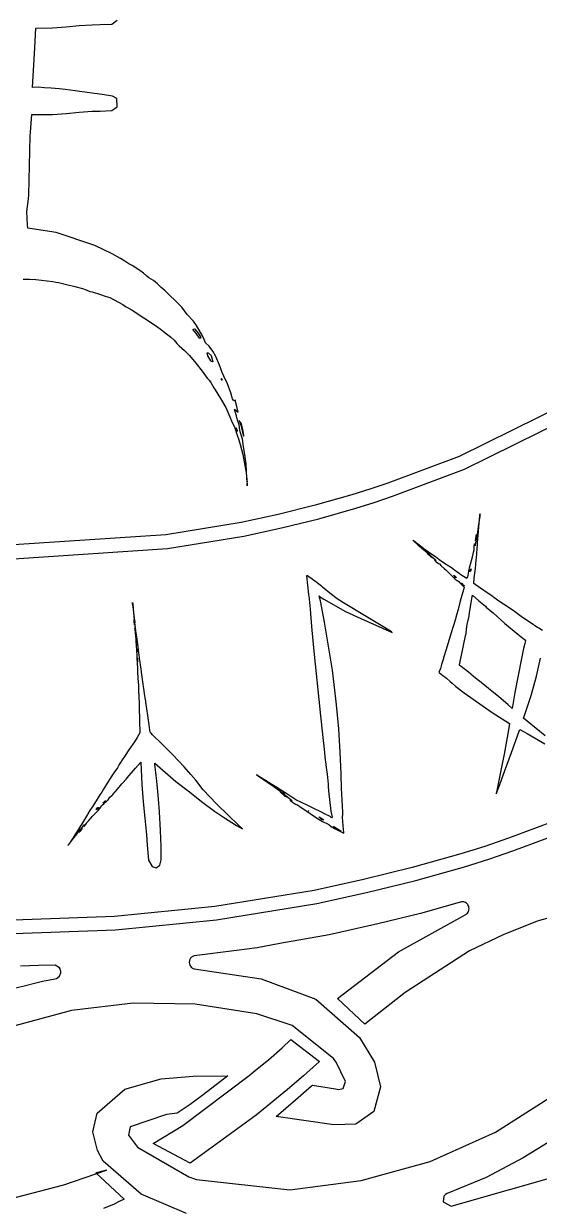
# Model space of a CAD drawing. Extents: x 0 to 103, y 0 to 357.
# Drawn here: x 48.28 to 59.7, y 155.95 to 182.16 of the extents above; entities that cross this region are included whole.
import ezdxf

# ---------------------------------------------------------------- set-up
doc = ezdxf.new("R2010")
doc.units = 0

msp = doc.modelspace()

# ---------------------------------------------------------------- linework, layer by layer
at = {"layer": 'Layer 1'}
for p, q in [((49.511631, 182.116049), (49.798975, 182.13669)), ((49.798975, 182.13669), (49.979349, 182.137492)), ((49.979349, 182.137492), (50.238022, 182.151465)), ((50.238022, 182.151465), (50.353826, 182.234263)), ((48.530982, 181.622552), (48.552022, 182.061599)), ((48.552022, 182.061599), (48.92602, 182.065615)), ((48.92602, 182.065615), (49.224611, 182.087702)), ((49.224611, 182.087702), (49.511631, 182.116049)), ((48.481673, 180.749278), (48.530982, 181.622552)), ((48.602616, 180.7496), (48.481673, 180.749278)), ((48.743397, 180.740927), (48.602616, 180.7496)), ((48.889961, 180.733178), (48.743397, 180.740927)), ((49.070019, 180.715398), (48.889961, 180.733178)), ((49.204938, 180.700138), (49.070019, 180.715398)), ((49.424179, 180.673073), (49.204938, 180.700138)), ((49.744368, 180.628823), (49.424179, 180.673073)), ((50.025046, 180.593328), (49.744368, 180.628823)), ((50.25489, 180.555262), (50.025046, 180.593328)), ((50.238024, 180.235883), (50.353828, 180.31876)), ((50.343871, 180.504744), (50.25489, 180.555262)), ((50.353828, 180.31876), (50.343871, 180.504744)), ((48.436943, 179.756464), (48.463604, 180.14608)), ((48.463604, 180.14608), (48.926022, 180.150031)), ((48.926022, 180.150031), (49.224613, 180.172197)), ((49.224613, 180.172197), (49.511633, 180.200464)), ((49.511633, 180.200464), (49.798977, 180.221143)), ((49.798977, 180.221143), (49.979351, 180.221989)), ((49.979351, 180.221989), (50.238024, 180.235883)), ((48.4155, 179.018239), (48.42562, 179.670454)), ((48.42562, 179.670454), (48.436943, 179.756464)), ((48.396548, 178.370068), (48.4155, 179.018239)), ((48.354706, 177.997275), (48.38916, 178.28217)), ((48.38916, 178.28217), (48.396548, 178.370068)), ((48.367234, 177.705195), (48.354706, 177.997275)), ((48.376067, 177.633319), (48.367234, 177.705195)), ((49.001189, 177.534216), (48.376067, 177.633319)), ((49.8629, 177.249843), (49.001189, 177.534216)), ((50.247337, 177.062323), (49.8629, 177.249843)), ((50.431806, 176.956114), (50.247337, 177.062323)), ((50.522233, 176.900661), (50.431806, 176.956114)), ((50.611376, 176.843322), (50.522233, 176.900661)), ((50.685984, 176.80365), (50.611376, 176.843322)), ((50.855997, 176.696276), (50.685984, 176.80365)), ((50.935903, 176.636205), (50.855997, 176.696276)), ((51.011874, 176.570915), (50.935903, 176.636205)), ((48.270458, 176.498853), (48.410756, 176.498452)), ((48.410756, 176.498452), (48.551303, 176.493954)), ((48.551303, 176.493954), (48.67795, 176.481869)), ((48.67795, 176.481869), (48.804515, 176.467371)), ((48.804515, 176.467371), (48.930358, 176.447698)), ((48.930358, 176.447698), (48.993401, 176.4383)), ((48.993401, 176.4383), (49.0558, 176.425411)), ((49.0558, 176.425411), (49.236174, 176.385499)), ((49.236174, 176.385499), (49.41462, 176.337239)), ((51.056606, 176.528393), (51.011874, 176.570915)), ((51.156592, 176.470046), (51.056606, 176.528393)), ((51.245813, 176.397129), (51.156592, 176.470046)), ((51.331891, 176.320929), (51.245813, 176.397129)), ((49.41462, 176.337239), (49.584955, 176.291903)), ((49.584955, 176.291903), (49.669438, 176.266407)), ((49.669438, 176.266407), (49.75047, 176.23103)), ((49.75047, 176.23103), (49.802029, 176.219425)), ((49.802029, 176.219425), (49.988826, 176.164694)), ((49.988826, 176.164694), (50.087685, 176.126312)), ((50.087685, 176.126312), (50.189917, 176.093704)), ((51.417579, 176.244636), (51.331891, 176.320929)), ((51.744996, 175.929425), (51.417579, 176.244636)), ((50.189917, 176.093704), (50.481116, 175.937666)), ((50.481116, 175.937666), (50.537411, 175.897994)), ((50.537411, 175.897994), (50.663979, 175.829812)), ((51.784028, 175.88132), (51.744996, 175.929425)), ((51.902643, 175.719457), (51.784028, 175.88132)), ((50.663979, 175.829812), (51.223408, 175.465049)), ((52.044067, 175.574621), (51.902643, 175.719457)), ((51.223408, 175.465049), (51.303314, 175.404899)), ((51.303314, 175.404899), (51.383143, 175.344026)), ((51.383143, 175.344026), (51.540058, 175.219346)), ((52.03961, 175.397681), (52.0647, 175.4)), ((52.039932, 175.383666), (52.03961, 175.397681)), ((52.111898, 175.29138), (52.039932, 175.383666)), ((52.112731, 175.476885), (52.044067, 175.574621)), ((52.0647, 175.4), (52.064677, 175.399637)), ((52.064677, 175.399637), (52.148359, 175.307605)), ((52.240741, 175.251059), (52.112731, 175.476885)), ((51.540058, 175.219346), (51.616594, 175.152409)), ((51.616594, 175.152409), (51.675539, 175.076678)), ((51.675539, 175.076678), (51.731272, 175.028734)), ((52.180885, 175.196979), (52.111898, 175.29138)), ((52.148359, 175.307605), (52.204735, 175.211392)), ((52.19558, 175.19007), (52.180885, 175.196979)), ((52.204735, 175.211392), (52.19558, 175.19007)), ((52.282262, 175.163883), (52.240741, 175.251059)), ((52.309967, 175.090841), (52.282262, 175.163883)), ((52.389472, 175.019287), (52.309967, 175.090841)), ((51.731272, 175.028734), (51.84772, 174.924174)), ((51.84772, 174.924174), (51.956618, 174.812784)), ((51.956618, 174.812784), (52.098443, 174.640603)), ((52.365351, 174.808244), (52.3443, 174.869)), ((52.3443, 174.869), (52.344311, 174.868797)), ((52.344311, 174.868797), (52.369448, 174.868114)), ((52.430403, 174.694128), (52.365351, 174.808244)), ((52.369448, 174.868114), (52.432409, 174.808766)), ((52.470504, 174.910149), (52.389472, 175.019287)), ((52.432409, 174.808766), (52.472163, 174.670678)), ((52.536436, 174.789445), (52.470504, 174.910149)), ((52.098443, 174.640603), (52.236167, 174.464084)), ((52.442208, 174.676139), (52.430403, 174.694128)), ((52.472163, 174.670678), (52.442208, 174.676139)), ((52.623333, 174.597749), (52.536436, 174.789445)), ((52.678101, 174.434159), (52.623333, 174.597749)), ((52.236167, 174.464084), (52.345466, 174.312463)), ((52.345466, 174.312463), (52.389236, 174.263393)), ((52.683133, 174.269053), (52.660084, 174.303507)), ((52.660084, 174.303507), (52.6667, 174.303)), ((52.6667, 174.303), (52.666671, 174.302781)), ((52.666671, 174.302781), (52.683133, 174.269053)), ((52.750632, 174.273292), (52.678101, 174.434159)), ((52.790304, 174.206557), (52.750632, 174.273292)), ((52.389236, 174.263393), (52.426336, 174.210871)), ((52.426336, 174.210871), (52.492029, 174.099605)), ((52.492029, 174.099605), (52.523029, 174.052342)), ((52.523029, 174.052342), (52.645338, 173.860888)), ((52.870613, 173.986029), (52.790304, 174.206557)), ((60.948255, 174.072697), (57.928975, 172.576507)), ((52.645338, 173.860888), (52.757208, 173.663488)), ((52.91173, 173.855448), (52.870613, 173.986029)), ((52.937511, 173.810434), (52.91173, 173.855448)), ((52.965135, 173.824528), (52.937511, 173.810434)), ((53.006093, 173.680375), (52.965135, 173.824528)), ((58.046222, 172.292695), (61.101482, 173.806715)), ((52.757208, 173.663488), (52.84852, 173.454206)), ((52.967627, 173.570353), (52.953329, 173.624803)), ((52.953329, 173.624803), (53.035405, 173.555054)), ((52.999989, 173.477756), (52.967627, 173.570353)), ((53.035405, 173.555054), (53.006093, 173.680375)), ((52.84852, 173.454206), (52.88771, 173.367309)), ((52.88771, 173.367309), (52.958547, 173.211833)), ((53.021672, 173.383836), (52.999989, 173.477756)), ((53.05476, 173.275138), (53.021672, 173.383836)), ((53.065843, 173.208722), (53.05476, 173.275138)), ((53.1113, 173.3), (53.05645, 173.369509)), ((53.05645, 173.369509), (53.094355, 173.268643)), ((53.094355, 173.268643), (53.122383, 173.141191)), ((53.125273, 173.237389), (53.1113, 173.3)), ((53.136195, 173.174146), (53.125273, 173.237389)), ((52.958547, 173.211833), (53.013962, 173.04712)), ((53.011679, 173.130762), (52.987264, 173.213241)), ((52.987264, 173.213241), (53.0105, 173.153)), ((53.0105, 173.153), (53.01055, 173.153571)), ((53.01055, 173.153571), (53.011679, 173.130762)), ((53.013962, 173.04712), (53.047851, 172.945932)), ((53.078613, 173.122952), (53.065843, 173.208722)), ((53.129131, 172.959526), (53.078613, 173.122952)), ((53.122383, 173.141191), (53.143504, 173.045222)), ((53.155313, 172.789112), (53.129131, 172.959526)), ((53.156995, 173.047993), (53.136195, 173.174146)), ((53.143504, 173.045222), (53.153865, 173.024383)), ((53.153865, 173.024383), (53.156995, 173.047993)), ((53.047851, 172.945932), (53.07692, 172.843378)), ((53.07692, 172.843378), (53.134981, 172.618447)), ((53.182536, 172.617651), (53.155313, 172.789112)), ((53.134981, 172.618447), (53.169757, 172.456624)), ((53.169757, 172.456624), (53.195617, 172.293076)), ((53.19884, 172.511403), (53.182536, 172.617651)), ((53.205667, 172.457677), (53.19884, 172.511403)), ((53.209361, 172.40371), (53.205667, 172.457677)), ((57.928975, 172.576507), (56.350435, 171.986883)), ((53.195617, 172.293076), (53.201557, 172.261716)), ((53.201557, 172.261716), (53.214257, 172.215539)), ((53.228552, 172.094395), (53.209361, 172.40371)), ((53.214257, 172.215539), (53.225902, 172.06183)), ((56.448882, 171.696041), (58.046222, 172.292695)), ((53.225902, 172.06183), (53.230322, 172.014366)), ((53.230322, 172.014366), (53.228552, 172.094395)), ((53.2308, 172.001), (53.232406, 171.962533)), ((53.233046, 171.958274), (53.2308, 172.001)), ((53.232406, 171.962533), (53.234333, 171.929284)), ((53.234333, 171.929284), (53.233046, 171.958274)), ((56.350435, 171.986883), (55.951461, 171.851524)), ((55.549597, 171.725317), (54.738962, 171.495193)), ((55.951461, 171.851524), (55.549597, 171.725317)), ((56.045093, 171.559036), (56.448882, 171.696041)), ((54.738962, 171.495193), (53.92062, 171.294502)), ((54.818141, 171.19845), (55.638411, 171.431345)), ((55.638411, 171.431345), (56.045093, 171.559036)), ((53.92062, 171.294502), (53.097776, 171.112604)), ((53.989997, 170.995388), (54.818141, 171.19845)), ((58.381932, 171.244598), (58.362978, 171.115662)), ((58.363782, 171.016642), (58.377433, 171.172039)), ((58.377433, 171.172039), (58.377594, 171.19272)), ((58.377594, 171.19272), (58.384983, 171.257609)), ((58.38691, 171.277768), (58.381932, 171.244598)), ((58.384983, 171.257609), (58.38691, 171.277768)), ((58.3907, 171.308), (58.387488, 171.282665)), ((58.387488, 171.282665), (58.3907, 171.308)), ((53.097776, 171.112604), (51.432986, 170.844894)), ((53.157199, 170.811362), (53.989997, 170.995388)), ((58.339206, 170.952959), (58.319129, 170.808605)), ((58.349967, 171.025597), (58.339206, 170.952959)), ((58.34756, 170.823501), (58.355428, 170.916216)), ((58.362978, 171.115662), (58.349967, 171.025597)), ((58.355428, 170.916216), (58.363782, 171.016642)), ((51.432986, 170.844894), (48.065091, 170.618064)), ((51.472809, 170.540322), (53.157199, 170.811362)), ((56.914529, 170.709574), (56.899112, 170.72171)), ((56.899112, 170.72171), (56.924167, 170.699623)), ((56.964, 170.669098), (56.914529, 170.709574)), ((56.924167, 170.699623), (57.021816, 170.614736)), ((56.980061, 170.658898), (56.964, 170.669098)), ((57.099559, 170.56815), (56.980061, 170.658898)), ((57.021816, 170.614736), (57.090396, 170.556274)), ((58.267099, 170.64003), (58.254399, 170.588593)), ((58.277541, 170.594576), (58.267099, 170.64003)), ((58.28268, 170.617625), (58.277541, 170.594576)), ((58.297457, 170.69834), (58.28268, 170.617625)), ((58.3112, 170.852), (58.285182, 170.750008)), ((58.285182, 170.750008), (58.29, 170.71186)), ((58.29, 170.71186), (58.304455, 170.811284)), ((58.304513, 170.746205), (58.297457, 170.69834)), ((58.304455, 170.811284), (58.3112, 170.852)), ((58.311258, 170.773349), (58.304513, 170.746205)), ((58.319129, 170.808605), (58.311258, 170.773349)), ((58.322823, 170.529129), (58.333584, 170.629837)), ((58.333584, 170.629837), (58.336477, 170.67208)), ((58.336477, 170.67208), (58.34756, 170.823501)), ((48.065074, 170.31096), (51.472809, 170.540322)), ((57.090396, 170.556274), (57.14581, 170.509143)), ((57.1773, 170.510689), (57.099559, 170.56815)), ((57.14581, 170.509143), (57.256636, 170.417985)), ((57.249417, 170.458046), (57.1773, 170.510689)), ((57.221, 170.429), (57.297615, 170.351341)), ((57.25216, 170.402045), (57.221, 170.429)), ((57.367792, 170.375008), (57.249417, 170.458046)), ((57.328775, 170.339205), (57.25216, 170.402045)), ((57.256636, 170.417985), (57.283298, 170.392365)), ((57.283298, 170.392365), (57.303697, 170.371966)), ((57.297615, 170.351341), (57.328775, 170.339205)), ((57.303697, 170.371966), (57.34064, 170.341692)), ((57.34064, 170.341692), (57.402636, 170.287522)), ((57.401037, 170.35212), (57.367792, 170.375008)), ((57.479741, 170.293816), (57.401037, 170.35212)), ((58.21296, 170.353448), (58.208783, 170.320725)), ((58.235445, 170.448252), (58.21296, 170.353448)), ((58.248455, 170.503587), (58.235445, 170.448252)), ((58.2499, 170.525832), (58.248455, 170.503587)), ((58.254399, 170.588593), (58.2499, 170.525832)), ((58.308712, 170.324744), (58.315768, 170.42738)), ((58.315768, 170.42738), (58.322823, 170.529129)), ((57.420133, 170.2711), (57.382228, 170.279612)), ((57.382228, 170.279612), (57.421096, 170.241585)), ((57.402636, 170.287522), (57.420133, 170.2711)), ((57.421096, 170.241585), (57.470566, 170.207978)), ((57.470566, 170.207978), (57.488234, 170.196407)), ((57.560211, 170.24001), (57.479741, 170.293816)), ((57.488234, 170.196407), (57.530477, 170.156535)), ((57.530477, 170.156535), (57.603075, 170.088632)), ((57.641643, 170.186123), (57.560211, 170.24001)), ((57.603075, 170.088632), (57.628774, 170.069441)), ((57.661881, 170.172229), (57.641643, 170.186123)), ((57.755198, 170.108385), (57.661881, 170.172229)), ((57.822818, 170.06092), (57.755198, 170.108385)), ((58.146141, 170.100281), (58.132651, 170.045271)), ((58.170074, 170.183001), (58.146141, 170.100281)), ((58.164118, 170.060358), (58.190943, 170.09228)), ((58.208783, 170.320725), (58.170074, 170.183001)), ((58.190943, 170.09228), (58.178734, 170.037871)), ((58.261169, 169.892043), (58.286707, 170.096507)), ((58.286707, 170.096507), (58.295863, 170.181716)), ((58.295863, 170.181716), (58.306624, 170.299166)), ((58.306624, 170.299166), (58.308712, 170.324744)), ((54.566159, 169.934451), (54.543353, 169.936618)), ((54.543353, 169.936618), (54.593306, 169.520137)), ((54.601979, 169.90867), (54.566159, 169.934451)), ((54.673773, 169.857514), (54.601979, 169.90867)), ((54.70959, 169.832177), (54.673773, 169.857514)), ((54.745892, 169.805476), (54.70959, 169.832177)), ((57.628774, 170.069441), (57.733817, 169.964881)), ((57.733817, 169.964881), (57.7971, 169.902081)), ((57.7971, 169.902081), (57.839665, 169.863134)), ((57.832616, 169.905644), (57.810933, 169.949933)), ((57.810933, 169.949933), (57.853334, 169.91268)), ((57.985685, 169.944472), (57.822818, 170.06092)), ((57.863133, 169.8889), (57.832616, 169.905644)), ((57.839665, 169.863134), (57.883835, 169.828483)), ((57.853334, 169.91268), (57.8631, 169.889)), ((57.8631, 169.889), (57.863133, 169.8889)), ((57.883835, 169.828483), (57.921419, 169.808005)), ((58.094101, 169.87344), (57.985685, 169.944472)), ((58.1092, 169.915), (58.094101, 169.87344)), ((58.122045, 169.943053), (58.1092, 169.915)), ((58.1092, 169.915), (58.1092, 169.915)), ((58.123174, 169.989055), (58.122045, 169.943053)), ((58.132651, 170.045271), (58.123174, 169.989055)), ((58.163638, 170.022614), (58.1641, 170.06)), ((58.178734, 170.037871), (58.163638, 170.022614)), ((58.1641, 170.06), (58.164118, 170.060358)), ((58.248963, 169.765797), (58.261169, 169.892043)), ((54.821059, 169.746127), (54.745892, 169.805476)), ((54.87583, 169.703362), (54.821059, 169.746127)), ((54.903135, 169.682161), (54.87583, 169.703362)), ((54.981028, 169.618757), (54.903135, 169.682161)), ((55.102293, 169.521261), (54.981028, 169.618757)), ((57.921419, 169.808005), (57.94214, 169.781541)), ((57.94214, 169.781541), (57.969445, 169.750663)), ((57.969445, 169.750663), (58.036743, 169.681598)), ((58.008331, 169.735027), (57.980225, 169.775825)), ((57.980225, 169.775825), (58.043829, 169.707403)), ((58.005261, 169.575028), (57.997873, 169.551177)), ((58.031762, 169.651202), (58.005261, 169.575028)), ((58.043829, 169.707403), (58.008331, 169.735027)), ((58.036743, 169.681598), (58.031762, 169.651202)), ((58.279319, 169.744396), (58.248963, 169.765797)), ((58.356083, 169.692798), (58.279319, 169.744396)), ((58.614356, 169.515314), (58.356083, 169.692798)), ((50.698003, 169.327436), (50.696236, 169.344651)), ((50.696236, 169.344651), (50.698968, 169.315622)), ((50.703786, 169.271378), (50.698003, 169.327436)), ((50.698968, 169.315622), (50.709568, 169.202869)), ((54.593306, 169.520137), (54.603266, 169.43216)), ((54.603266, 169.43216), (54.604872, 169.414129)), ((54.604872, 169.414129), (54.611456, 169.341934)), ((54.611456, 169.341934), (54.624627, 169.197498)), ((54.854782, 169.380714), (54.825713, 169.493146)), ((54.825713, 169.493146), (54.846753, 169.472185)), ((54.846753, 169.472185), (54.87502, 169.454687)), ((54.887065, 169.222585), (54.854782, 169.380714)), ((54.87502, 169.454687), (54.931719, 169.419551)), ((54.931719, 169.419551), (55.411804, 169.147105)), ((55.225167, 169.42425), (55.102293, 169.521261)), ((55.368115, 169.337114), (55.225167, 169.42425)), ((55.867312, 169.035275), (55.368115, 169.337114)), ((57.950973, 169.371647), (57.905358, 169.189467)), ((57.997873, 169.551177), (57.950973, 169.371647)), ((58.158499, 169.115047), (58.205559, 169.432747)), ((58.205559, 169.432747), (58.223709, 169.506791)), ((58.223709, 169.506791), (58.365212, 169.383358)), ((58.365212, 169.383358), (58.510249, 169.26209)), ((58.670572, 169.476726), (58.614356, 169.515314)), ((58.696271, 169.455604), (58.670572, 169.476726)), ((58.823641, 169.360642), (58.696271, 169.455604)), ((58.909408, 169.305871), (58.823641, 169.360642)), ((58.988594, 169.256361), (58.909408, 169.305871)), ((50.706043, 169.254354), (50.703786, 169.271378)), ((50.720979, 169.122206), (50.706043, 169.254354)), ((50.709568, 169.202869), (50.717276, 169.124487)), ((50.717276, 169.124487), (50.72322, 169.06127)), ((50.730938, 169.037241), (50.720979, 169.122206)), ((50.72322, 169.06127), (50.735747, 168.93655)), ((50.740415, 168.958978), (50.730938, 169.037241)), ((54.624627, 169.197498), (54.658838, 168.811734)), ((54.94826, 168.905768), (54.887065, 169.222585)), ((55.411804, 169.147105), (55.748458, 168.99227)), ((56.271265, 168.789251), (55.867312, 169.035275)), ((57.896524, 169.1665), (57.851069, 169.010942)), ((57.905358, 169.189467), (57.896524, 169.1665)), ((58.139545, 169.014178), (58.147577, 169.046222)), ((58.147577, 169.046222), (58.158499, 169.115047)), ((58.510249, 169.26209), (58.528077, 169.2435)), ((58.528077, 169.2435), (58.651591, 169.13432)), ((58.651591, 169.13432), (58.678735, 169.113153)), ((58.678735, 169.113153), (58.940541, 168.882225)), ((59.010277, 169.243469), (58.988594, 169.256361)), ((59.151298, 169.143562), (59.010277, 169.243469)), ((59.299388, 169.036995), (59.151298, 169.143562)), ((59.505128, 168.894527), (59.299388, 169.036995)), ((50.7322, 168.933), (50.728988, 168.968498)), ((50.728988, 168.968498), (50.735093, 168.876304)), ((50.740715, 168.847151), (50.7322, 168.933)), ((50.7322, 168.933), (50.7322, 168.933)), ((50.735093, 168.876304), (50.740715, 168.847151)), ((50.735747, 168.93655), (50.738157, 168.905071)), ((50.738157, 168.905071), (50.739924, 168.880656)), ((50.739924, 168.880656), (50.744101, 168.839336)), ((50.756316, 168.832212), (50.740415, 168.958978)), ((50.7423, 168.92), (50.742342, 168.920223)), ((50.745393, 168.896816), (50.7423, 168.92)), ((50.742342, 168.920223), (50.742661, 168.923237)), ((50.742661, 168.923237), (50.745393, 168.896816)), ((50.751809, 168.748268), (50.743779, 168.781153)), ((50.743779, 168.781153), (50.746991, 168.73515)), ((50.744101, 168.839336), (50.750364, 168.768707)), ((50.750364, 168.768707), (50.751809, 168.748268)), ((50.760972, 168.796956), (50.756316, 168.832212)), ((50.771093, 168.711787), (50.760972, 168.796956)), ((54.658838, 168.811734), (54.688714, 168.497248)), ((55.121084, 167.849068), (54.94826, 168.905768)), ((55.748458, 168.99227), (56.228382, 168.775157)), ((56.228382, 168.775157), (56.442645, 168.680353)), ((56.426583, 168.694447), (56.271265, 168.789251)), ((57.843198, 168.97725), (57.741688, 168.649672)), ((57.851069, 169.010942), (57.843198, 168.97725)), ((58.092315, 168.753977), (58.107093, 168.857575)), ((58.107093, 168.857575), (58.1395, 169.014)), ((58.1395, 169.014), (58.139545, 169.014178)), ((58.940541, 168.882225), (59.223068, 168.646158)), ((59.561985, 168.857345), (59.505128, 168.894527)), ((59.577244, 168.847707), (59.561985, 168.857345)), ((59.605833, 168.828674), (59.577244, 168.847707)), ((59.663816, 168.790529), (59.605833, 168.828674)), ((59.689515, 168.773824), (59.663816, 168.790529)), ((59.772073, 168.725564), (59.689515, 168.773824)), ((50.746991, 168.73515), (50.753417, 168.682911)), ((50.753417, 168.682911), (50.755825, 168.664479)), ((50.755825, 168.664479), (50.759358, 168.61533)), ((50.759358, 168.61533), (50.765462, 168.531208)), ((50.765462, 168.531208), (50.768352, 168.50346)), ((50.782664, 168.627383), (50.771093, 168.711787)), ((50.79439, 168.542457), (50.782664, 168.627383)), ((50.79728, 168.521178), (50.79439, 168.542457)), ((50.810451, 168.423402), (50.79728, 168.521178)), ((56.442645, 168.680353), (56.426583, 168.694447)), ((57.741688, 168.649672), (57.636323, 168.300772)), ((58.040917, 168.461735), (58.076093, 168.632711)), ((58.076093, 168.632711), (58.079144, 168.658732)), ((58.079144, 168.658732), (58.092315, 168.753977)), ((59.223068, 168.646158), (59.372121, 168.527907)), ((59.372121, 168.527907), (59.392839, 168.493214)), ((50.768352, 168.50346), (50.775408, 168.379545)), ((50.775408, 168.379545), (50.779263, 168.30518)), ((50.779263, 168.30518), (50.782478, 168.256592)), ((50.782478, 168.256592), (50.787134, 168.208567)), ((50.789724, 168.279844), (50.793258, 168.314817)), ((50.794703, 168.249689), (50.789724, 168.279844)), ((50.793258, 168.314817), (50.797113, 168.267122)), ((50.797113, 168.267122), (50.7947, 168.249)), ((50.7947, 168.249), (50.794703, 168.249689)), ((50.819765, 168.352166), (50.810451, 168.423402)), ((50.841931, 168.180629), (50.819765, 168.352166)), ((54.688714, 168.497248), (54.715525, 168.194644)), ((57.636323, 168.300772), (57.58107, 168.12052)), ((57.946153, 168.03381), (58.000923, 168.282566)), ((58.000923, 168.282566), (58.040917, 168.461735)), ((59.353811, 168.327778), (59.307069, 168.103959)), ((59.379188, 168.438443), (59.353811, 168.327778)), ((59.392839, 168.493214), (59.379188, 168.438443)), ((50.787134, 168.208567), (50.792917, 168.171706)), ((50.792917, 168.171706), (50.792756, 168.144923)), ((50.792756, 168.144923), (50.793239, 168.111474)), ((50.793239, 168.111474), (50.795807, 168.021369)), ((50.795807, 168.021369), (50.797735, 167.979848)), ((50.797735, 167.979848), (50.804, 167.909338)), ((50.800646, 168.075699), (50.802252, 168.114047)), ((50.804981, 168.03161), (50.800646, 168.075699)), ((50.802252, 168.114047), (50.805, 168.031)), ((50.805, 168.031), (50.804981, 168.03161)), ((50.859428, 168.060727), (50.841931, 168.180629)), ((50.863766, 168.03246), (50.859428, 168.060727)), ((50.87276, 167.955444), (50.863766, 168.03246)), ((54.715525, 168.194644), (54.839683, 166.982864)), ((57.564207, 168.06286), (57.53947, 167.974279)), ((57.570309, 168.084944), (57.564207, 168.06286)), ((57.58107, 168.12052), (57.570309, 168.084944)), ((57.931536, 167.964666), (57.946153, 168.03381)), ((59.307069, 168.103959), (59.159625, 167.349261)), ((59.685984, 167.910145), (59.730635, 168.11024)), ((50.804, 167.909338), (50.805767, 167.840194)), ((50.805767, 167.840194), (50.806568, 167.818829)), ((50.806568, 167.818829), (50.815563, 167.661914)), ((50.884332, 167.877624), (50.87276, 167.955444)), ((50.895572, 167.799243), (50.884332, 167.877624)), ((50.932998, 167.535188), (50.895572, 167.799243)), ((55.197538, 167.20953), (55.121084, 167.849068)), ((57.510559, 167.88357), (57.479882, 167.791565)), ((57.479882, 167.791565), (57.48952, 167.784538)), ((57.48952, 167.784538), (57.568381, 167.727721)), ((57.53947, 167.974279), (57.510559, 167.88357)), ((57.568381, 167.727721), (57.607892, 167.699217)), ((57.929609, 167.954749), (57.931536, 167.964666)), ((57.970249, 167.924111), (57.929609, 167.954749)), ((58.130551, 167.798028), (57.970249, 167.924111)), ((58.291488, 167.67118), (58.130551, 167.798028)), ((59.638602, 167.710016), (59.685984, 167.910145)), ((50.815563, 167.661914), (50.825361, 167.504107)), ((50.825361, 167.504107), (50.8253, 167.483)), ((50.8253, 167.483), (50.830761, 167.346557)), ((50.941349, 167.478009), (50.932998, 167.535188)), ((50.944081, 167.450422), (50.941349, 167.478009)), ((57.607892, 167.699217), (57.643709, 167.669262)), ((57.643709, 167.669262), (57.726747, 167.597947)), ((57.726747, 167.597947), (57.769645, 167.55992)), ((57.769645, 167.55992), (57.856538, 167.485755)), ((57.856538, 167.485755), (58.035625, 167.34658)), ((58.453069, 167.543568), (58.291488, 167.67118)), ((58.620271, 167.40415), (58.453069, 167.543568)), ((59.518782, 167.284984), (59.58078, 167.501976)), ((59.58078, 167.501976), (59.638602, 167.710016)), ((50.830761, 167.346557), (50.832849, 167.317804)), ((50.832849, 167.317804), (50.840879, 167.030302)), ((50.960303, 167.318114), (50.944081, 167.450422)), ((50.974115, 167.233309), (50.960303, 167.318114)), ((50.987286, 167.155611), (50.974115, 167.233309)), ((55.212154, 167.076499), (55.197538, 167.20953)), ((58.035625, 167.34658), (58.654162, 166.90882)), ((58.795827, 167.259314), (58.620271, 167.40415)), ((59.01009, 167.076812), (58.795827, 167.259314)), ((59.159625, 167.349261), (59.099715, 167.000279)), ((59.434138, 167.019645), (59.518782, 167.284984)), ((50.840879, 167.030302), (50.848911, 166.727376)), ((50.991141, 167.134611), (50.987286, 167.155611)), ((51.011058, 166.991742), (50.991141, 167.134611)), ((51.031296, 166.841566), (51.011058, 166.991742)), ((54.839683, 166.982864), (54.850444, 166.898299)), ((55.260659, 166.543571), (55.212154, 167.076499)), ((59.099715, 167.000279), (59.01009, 167.076812)), ((59.36748, 166.820639), (59.434138, 167.019645)), ((50.848911, 166.727376), (50.856782, 166.454569)), ((51.061169, 166.63457), (51.031296, 166.841566)), ((54.850444, 166.898299), (54.874216, 166.704836)), ((54.874216, 166.704836), (54.911317, 166.353687)), ((58.654162, 166.90882), (59.044139, 166.666369)), ((59.35478, 166.783539), (59.36748, 166.820639)), ((59.435893, 166.715357), (59.35478, 166.783539)), ((59.827637, 166.390587), (59.435893, 166.715357)), ((50.856782, 166.454569), (50.830439, 166.406704)), ((51.079962, 166.520572), (51.061169, 166.63457)), ((51.088313, 166.4707), (51.079962, 166.520572)), ((51.106463, 166.448123), (51.088313, 166.4707)), ((51.13714, 166.41648), (51.106463, 166.448123)), ((51.198337, 166.355565), (51.13714, 166.41648)), ((55.293264, 166.033613), (55.260659, 166.543571)), ((59.004467, 166.436124), (58.920303, 165.984628)), ((59.044139, 166.666369), (59.004467, 166.436124)), ((59.083349, 166.021493), (59.254886, 166.496755)), ((59.254886, 166.496755), (59.268218, 166.534499)), ((59.268218, 166.534499), (59.431244, 166.439817)), ((59.431244, 166.439817), (59.82283, 166.214471)), ((50.735991, 166.261989), (50.613761, 166.078525)), ((50.799113, 166.357756), (50.735991, 166.261989)), ((50.830439, 166.406704), (50.799113, 166.357756)), ((51.290692, 166.263973), (51.198337, 166.355565)), ((51.35028, 166.205429), (51.290692, 166.263973)), ((51.469618, 166.087376), (51.35028, 166.205429)), ((54.911317, 166.353687), (54.93541, 166.098908)), ((50.53, 165.957), (50.451139, 165.840191)), ((50.613761, 166.078525), (50.53, 165.957)), ((51.589438, 165.968439), (51.469618, 166.087376)), ((51.712151, 165.839385), (51.589438, 165.968439)), ((54.93541, 166.098908), (54.959825, 165.856457)), ((55.312701, 165.547745), (55.293264, 166.033613)), ((58.920303, 165.984628), (58.862165, 165.70106)), ((58.931231, 165.601075), (59.083349, 166.021493)), ((50.359106, 165.679821), (50.283293, 165.573612)), ((50.402311, 165.753382), (50.359106, 165.679821)), ((50.441018, 165.821398), (50.402311, 165.753382)), ((50.451139, 165.840191), (50.441018, 165.821398)), ((50.577382, 165.464517), (50.763056, 165.674123)), ((50.763056, 165.674123), (50.877254, 165.810154)), ((50.877254, 165.810154), (50.901991, 165.312159)), ((51.191898, 165.755463), (51.187882, 165.783172)), ((51.187882, 165.783172), (51.652871, 165.377131)), ((51.213102, 165.576455), (51.191898, 165.755463)), ((51.841287, 165.705028), (51.712151, 165.839385)), ((51.989056, 165.535413), (51.841287, 165.705028)), ((54.959825, 165.856457), (54.965608, 165.820719)), ((54.965608, 165.820719), (54.98472, 165.688772)), ((54.98472, 165.688772), (55.004636, 165.54474)), ((58.862165, 165.70106), (58.781537, 165.290845)), ((50.235592, 165.504586), (50.093767, 165.28149)), ((50.266269, 165.552651), (50.235592, 165.504586)), ((50.283293, 165.573612), (50.266269, 165.552651)), ((50.472339, 165.342154), (50.56052, 165.441939)), ((50.56052, 165.441939), (50.577382, 165.464517)), ((51.235426, 165.390141), (51.213102, 165.576455)), ((51.25727, 165.160779), (51.235426, 165.390141)), ((51.652871, 165.377131), (51.954668, 165.151263)), ((52.096506, 165.406759), (51.989056, 165.535413)), ((52.262585, 165.192496), (52.096506, 165.406759)), ((53.4592, 165.519), (53.443297, 165.529521)), ((53.443297, 165.529521), (53.457112, 165.520208)), ((53.457112, 165.520208), (53.47783, 165.506396)), ((53.47783, 165.506396), (53.4592, 165.519)), ((53.506683, 165.487057), (53.483541, 165.501631)), ((53.483541, 165.501631), (53.521607, 165.475291)), ((53.58089, 165.438549), (53.506683, 165.487057)), ((53.521607, 165.475291), (53.667931, 165.373781)), ((53.604501, 165.426021), (53.58089, 165.438549)), ((53.62008, 165.416747), (53.604501, 165.426021)), ((53.779733, 165.316039), (53.62008, 165.416747)), ((53.667931, 165.373781), (53.768966, 165.303508)), ((55.004636, 165.54474), (55.02359, 165.320077)), ((55.316875, 165.499118), (55.312701, 165.547745)), ((55.32539, 165.267871), (55.316875, 165.499118)), ((58.805309, 165.254385), (58.931231, 165.601075)), ((50.012332, 165.146975), (49.96752, 165.085256)), ((50.052486, 165.214474), (50.012332, 165.146975)), ((50.093767, 165.28149), (50.052486, 165.214474)), ((50.258881, 165.091682), (50.359106, 165.20824)), ((50.359106, 165.20824), (50.457243, 165.328424)), ((50.457243, 165.328424), (50.472339, 165.342154)), ((50.901991, 165.312159), (50.932991, 164.931255)), ((51.271564, 164.988598), (51.25727, 165.160779)), ((51.954668, 165.151263), (52.219206, 164.937762)), ((52.551213, 164.886285), (52.262585, 165.192496)), ((53.768966, 165.303508), (53.849918, 165.24673)), ((53.891524, 165.245766), (53.779733, 165.316039)), ((53.849918, 165.24673), (54.008123, 165.135743)), ((53.993355, 165.180877), (53.891524, 165.245766)), ((53.9601, 165.152), (54.069803, 165.058522)), ((54.004432, 165.119316), (53.9601, 165.152)), ((54.155096, 165.076796), (53.993355, 165.180877)), ((54.111242, 165.042058), (54.004432, 165.119316)), ((54.008123, 165.135743), (54.045871, 165.104662)), ((54.0284, 165.148), (54.02837, 165.147775)), ((54.02837, 165.147775), (54.035426, 165.144002)), ((54.068192, 165.119987), (54.0284, 165.148)), ((54.035426, 165.144002), (54.068192, 165.119987)), ((54.045871, 165.104662), (54.07494, 165.080089)), ((55.02359, 165.320077), (55.025848, 165.273177)), ((55.025848, 165.273177), (55.037092, 165.176042)), ((55.037092, 165.176042), (55.089133, 164.727399)), ((55.324261, 165.232413), (55.32539, 165.267871)), ((55.339681, 164.96575), (55.324261, 165.232413)), ((58.781537, 165.290845), (58.747166, 165.105572)), ((58.747166, 165.105572), (58.75616, 165.119545)), ((58.75616, 165.119545), (58.805309, 165.254385)), ((49.891862, 164.955357), (49.797899, 164.811444)), ((49.953387, 165.060321), (49.891862, 164.955357)), ((49.96752, 165.085256), (49.953387, 165.060321)), ((49.995621, 164.814416), (50.011683, 164.84927)), ((50.011683, 164.84927), (50.033696, 164.86453)), ((50.033696, 164.86453), (50.059234, 164.88553)), ((50.071122, 164.922983), (50.035946, 164.897888)), ((50.035946, 164.897888), (50.037075, 164.90375)), ((50.037075, 164.90375), (50.096663, 164.958399)), ((50.059234, 164.88553), (50.124924, 164.944596)), ((50.096663, 164.958399), (50.0711, 164.923)), ((50.0711, 164.923), (50.071122, 164.922983)), ((50.124924, 164.944596), (50.153195, 164.97415)), ((50.153195, 164.97415), (50.194633, 165.030527)), ((50.194633, 165.030527), (50.244265, 165.076783)), ((50.244265, 165.076783), (50.258881, 165.091682)), ((50.932991, 164.931255), (50.970091, 164.56569)), ((51.291641, 164.70856), (51.271564, 164.988598)), ((52.219206, 164.937762), (52.5088, 164.720409)), ((52.816392, 164.627372), (52.551213, 164.886285)), ((54.069803, 165.058522), (54.111242, 165.042058)), ((54.07494, 165.080089), (54.126177, 165.042746)), ((54.126177, 165.042746), (54.208586, 164.975526)), ((54.198301, 165.047564), (54.155096, 165.076796)), ((54.231728, 164.955248), (54.185161, 164.969182)), ((54.185161, 164.969182), (54.23672, 164.922333)), ((54.309609, 164.977214), (54.198301, 165.047564)), ((54.208586, 164.975526), (54.231728, 164.955248)), ((54.23672, 164.922333), (54.305947, 164.88141)), ((54.305947, 164.88141), (54.333252, 164.868321)), ((54.434568, 164.91646), (54.309609, 164.977214)), ((54.333252, 164.868321), (54.400389, 164.82351)), ((54.561455, 164.855783), (54.434568, 164.91646)), ((54.593098, 164.840161), (54.561455, 164.855783)), ((54.739571, 164.768477), (54.593098, 164.840161)), ((55.350603, 164.70021), (55.339681, 164.96575)), ((61.106626, 164.9035), (59.019566, 164.123904)), ((49.653667, 164.573331), (49.610301, 164.499327)), ((49.697033, 164.648137), (49.653667, 164.573331)), ((49.708277, 164.666529), (49.697033, 164.648137)), ((49.759672, 164.750894), (49.708277, 164.666529)), ((49.726427, 164.517998), (49.78216, 164.579274)), ((49.797899, 164.811444), (49.759672, 164.750894)), ((49.78216, 164.579274), (49.797739, 164.602241)), ((49.797739, 164.602241), (49.88367, 164.688412)), ((49.88367, 164.688412), (49.93555, 164.74029)), ((49.931064, 164.779552), (49.886733, 164.75133)), ((49.886733, 164.75133), (49.893641, 164.768034)), ((49.893641, 164.768034), (49.924158, 164.803851)), ((49.924158, 164.803851), (49.944235, 164.808229)), ((49.944235, 164.808229), (49.931, 164.779)), ((49.931, 164.779), (49.931064, 164.779552)), ((49.93555, 164.74029), (49.967351, 164.775949)), ((49.967351, 164.775949), (49.995621, 164.814416)), ((51.312684, 164.298745), (51.291641, 164.70856)), ((52.5088, 164.720409), (52.708447, 164.587779)), ((52.708447, 164.587779), (52.998853, 164.407005)), ((53.036759, 164.420577), (52.816392, 164.627372)), ((54.400389, 164.82351), (54.516193, 164.747256)), ((54.516193, 164.747256), (54.556833, 164.725692)), ((54.556833, 164.725692), (54.726604, 164.608604)), ((54.58218, 164.738042), (54.58507, 164.739086)), ((54.601614, 164.726437), (54.58218, 164.738042)), ((54.58507, 164.739086), (54.601614, 164.726437)), ((54.726604, 164.608604), (54.829401, 164.538415)), ((54.846381, 164.715315), (54.739571, 164.768477)), ((54.88173, 164.54229), (54.817, 164.596939)), ((54.817, 164.596939), (54.843503, 164.591718)), ((54.843503, 164.591718), (54.911764, 164.550079)), ((54.975517, 164.651067), (54.846381, 164.715315)), ((55.040245, 164.618462), (54.975517, 164.651067)), ((55.0727, 164.602), (55.040245, 164.618462)), ((55.097806, 164.577932), (55.0727, 164.602)), ((55.0727, 164.602), (55.0727, 164.602)), ((55.089133, 164.727399), (55.097163, 164.660823)), ((55.097163, 164.660823), (55.114511, 164.601074)), ((55.114511, 164.601074), (55.097806, 164.577932)), ((55.346587, 164.586226), (55.350603, 164.664085)), ((55.351083, 164.497645), (55.346587, 164.586226)), ((55.350603, 164.664085), (55.350603, 164.70021)), ((59.114641, 163.843485), (61.220021, 164.629908)), ((49.544608, 164.397696), (49.477631, 164.288355)), ((49.518761, 164.333681), (49.5004, 164.307)), ((49.50045, 164.3079), (49.50286, 164.312881)), ((49.50286, 164.312881), (49.518761, 164.333681)), ((49.5035, 164.248), (49.567426, 164.312366)), ((49.576739, 164.343693), (49.525502, 164.275429)), ((49.532718, 164.308364), (49.549423, 164.325579)), ((49.563079, 164.428252), (49.544608, 164.397696)), ((49.549423, 164.325579), (49.574157, 164.358345)), ((49.610301, 164.499327), (49.563079, 164.428252)), ((49.567426, 164.312366), (49.576739, 164.343693)), ((49.574157, 164.358345), (49.618327, 164.41223)), ((49.618327, 164.41223), (49.63182, 164.427168)), ((49.63182, 164.427168), (49.625877, 164.387456)), ((49.625877, 164.387456), (49.657203, 164.420341)), ((49.657203, 164.420341), (49.684347, 164.465956)), ((49.684347, 164.465956), (49.693661, 164.48226)), ((49.693661, 164.48226), (49.726427, 164.517998)), ((50.970091, 164.56569), (51.004463, 164.199524)), ((52.998853, 164.407005), (53.130239, 164.329868)), ((53.122851, 164.341752), (53.036759, 164.420577)), ((53.130239, 164.329868), (53.122851, 164.341752)), ((54.829401, 164.538415), (54.898306, 164.495006)), ((54.929914, 164.523618), (54.88173, 164.54229)), ((54.898306, 164.495006), (54.996121, 164.448722)), ((54.911764, 164.550079), (54.9299, 164.524)), ((54.9299, 164.524), (54.929914, 164.523618)), ((54.996121, 164.448722), (55.041093, 164.426559)), ((55.041093, 164.426559), (55.093454, 164.387612)), ((55.093454, 164.387612), (55.163645, 164.340199)), ((55.15077, 164.369666), (55.140972, 164.3838)), ((55.140972, 164.3838), (55.1495, 164.383)), ((55.1495, 164.383), (55.149483, 164.382355)), ((55.149483, 164.382355), (55.311064, 164.283335)), ((55.227865, 164.32389), (55.15077, 164.369666)), ((55.163645, 164.340199), (55.370037, 164.239132)), ((55.311064, 164.283335), (55.227865, 164.32389)), ((55.357992, 164.407418), (55.351083, 164.497645)), ((55.365542, 164.317271), (55.357992, 164.407418)), ((55.370842, 164.2625), (55.365542, 164.317271)), ((49.281842, 163.987449), (49.351069, 164.075068)), ((49.388167, 164.150196), (49.314764, 164.039813)), ((49.351069, 164.075068), (49.398764, 164.136544)), ((49.434905, 164.222032), (49.388167, 164.150196)), ((49.398764, 164.136544), (49.437313, 164.186173)), ((49.477631, 164.288355), (49.434905, 164.222032)), ((49.437313, 164.186173), (49.511678, 164.285555)), ((49.5004, 164.307), (49.50045, 164.3079)), ((49.525502, 164.275429), (49.5035, 164.248)), ((49.511678, 164.285555), (49.532718, 164.308364)), ((51.004463, 164.199524), (51.017313, 163.968878)), ((51.328745, 163.939284), (51.312684, 164.298745)), ((55.370037, 164.239132), (55.370842, 164.2625)), ((59.019566, 164.123904), (58.492093, 163.944936)), ((49.263854, 163.964925), (49.281842, 163.987449)), ((49.273652, 163.979138), (49.263854, 163.964925)), ((49.306579, 164.024271), (49.273652, 163.979138)), ((49.314764, 164.039813), (49.306579, 164.024271)), ((51.017313, 163.968878), (51.046867, 163.639172)), ((51.330512, 163.64375), (51.328745, 163.939284)), ((58.492093, 163.944936), (57.96061, 163.778095)), ((58.582517, 163.662911), (59.114641, 163.843485)), ((51.046867, 163.639172), (51.130227, 163.49783)), ((51.220803, 163.470891), (51.297585, 163.525976)), ((51.297585, 163.525976), (51.330512, 163.64375)), ((57.96061, 163.778095), (56.88881, 163.473806)), ((58.046538, 163.494585), (58.582517, 163.662911)), ((51.130227, 163.49783), (51.220803, 163.470891)), ((56.88881, 163.473806), (55.8069, 163.208467)), ((56.965268, 163.187725), (58.046538, 163.494585)), ((55.8069, 163.208467), (54.71888, 162.968014)), ((55.873878, 162.920057), (56.965268, 163.187725)), ((54.71888, 162.968014), (52.51795, 162.614014)), ((54.776378, 162.677527), (55.873878, 162.920057)), ((52.51795, 162.614014), (50.295302, 162.38911)), ((52.556328, 162.320313), (54.776378, 162.677527)), ((57.975131, 162.717203), (57.067485, 162.459052)), ((58.02364, 162.719461), (57.975131, 162.717203)), ((58.069735, 162.701873), (58.02364, 162.719461)), ((58.086104, 162.688609), (58.069735, 162.701873)), ((58.108431, 162.667326), (58.086104, 162.688609)), ((58.121131, 162.64717), (58.108431, 162.667326)), ((58.10862, 162.465241), (58.123719, 162.485759)), ((58.139757, 162.609917), (58.121131, 162.64717)), ((58.123719, 162.485759), (58.135764, 162.508486)), ((58.135764, 162.508486), (58.14219, 162.534547)), ((58.142015, 162.590644), (58.139757, 162.609917)), ((58.145402, 162.561411), (58.142015, 162.590644)), ((58.14219, 162.534547), (58.145402, 162.561411)), ((60.345856, 162.486243), (59.657291, 162.288885)), ((50.295302, 162.38911), (48.06508, 162.314142)), ((50.314515, 162.093604), (52.556328, 162.320313)), ((56.127875, 162.230695), (55.046605, 161.985444)), ((57.067485, 162.459052), (56.127875, 162.230695)), ((56.5826, 161.607024), (58.07457, 162.438981)), ((58.07457, 162.438981), (58.088382, 162.449541)), ((58.088382, 162.449541), (58.10862, 162.465241)), ((59.657291, 162.288885), (58.898215, 161.985197)), ((48.065073, 162.018034), (50.314515, 162.093604)), ((55.046605, 161.985444), (53.954735, 161.791055)), ((58.898215, 161.985197), (58.157447, 161.632964)), ((53.452484, 161.700589), (52.998902, 161.641684)), ((53.954735, 161.791055), (53.452484, 161.700589)), ((51.971434, 161.4538), (51.958906, 161.425451)), ((51.981393, 161.47191), (51.971434, 161.4538)), ((52.004039, 161.494437), (51.981393, 161.47191)), ((52.062021, 161.522544), (52.004039, 161.494437)), ((52.998902, 161.641684), (52.062021, 161.522544)), ((55.23181, 160.573734), (56.5826, 161.607024)), ((58.157447, 161.632964), (56.732777, 160.709497)), ((48.616813, 161.304033), (48.216236, 161.293354)), ((48.979327, 161.313549), (48.616813, 161.304033)), ((49.077786, 161.254966), (48.979327, 161.313549)), ((49.091276, 161.23304), (49.077786, 161.254966)), ((49.107337, 161.168391), (49.091276, 161.23304)), ((49.104286, 161.145986), (49.107337, 161.168391)), ((51.954729, 161.402201), (51.951038, 161.382728)), ((51.951038, 161.382728), (51.956978, 161.342334)), ((51.958906, 161.425451), (51.954729, 161.402201)), ((51.956978, 161.342334), (51.965163, 161.314145)), ((51.965163, 161.314145), (51.978013, 161.290213)), ((51.978013, 161.290213), (51.993913, 161.269046)), ((51.993913, 161.269046), (52.013829, 161.252113)), ((52.013829, 161.252113), (52.03503, 161.239343)), ((52.03503, 161.239343), (52.060246, 161.232005)), ((52.060246, 161.232005), (53.546756, 161.014412)), ((48.322715, 160.866592), (48.553522, 160.924817)), ((48.553522, 160.924817), (48.703859, 160.956539)), ((48.703859, 160.956539), (48.901259, 160.998059)), ((48.901259, 160.998059), (49.009835, 161.01966)), ((49.009835, 161.01966), (49.078099, 161.072303)), ((49.078099, 161.072303), (49.089021, 161.092259)), ((49.089021, 161.092259), (49.100592, 161.121692)), ((49.100592, 161.121692), (49.104286, 161.145986)), ((53.546756, 161.014412), (54.754357, 160.564104)), ((48.080664, 160.801824), (48.322715, 160.866592)), ((56.732777, 160.709497), (55.837981, 160.007117)), ((50.705855, 160.474456), (49.341502, 160.307379)), ((52.080208, 160.451417), (50.705855, 160.474456)), ((53.444618, 160.237214), (52.080208, 160.451417)), ((54.754357, 160.564104), (55.722796, 159.713692)), ((55.837981, 160.007117), (55.23181, 160.573734)), ((49.341502, 160.307379), (48.007088, 159.951236)), ((54.228267, 159.976051), (53.444618, 160.237214)), ((55.141537, 159.249259), (54.228267, 159.976051)), ((54.009745, 159.484987), (54.199593, 159.665561)), ((54.199593, 159.665561), (54.834993, 159.178209)), ((55.722796, 159.713692), (56.053989, 159.166229)), ((53.708425, 159.221857), (54.009745, 159.484987)), ((53.45753, 159.01691), (53.708425, 159.221857)), ((54.834993, 159.178209), (54.553112, 158.933068)), ((55.204015, 159.166139), (55.141537, 159.249259)), ((55.413621, 158.740224), (55.204015, 159.166139)), ((56.053989, 159.166229), (56.18565, 158.617571)), ((51.331984, 158.797601), (52.040144, 158.85969)), ((51.808167, 157.767873), (53.279107, 158.871833)), ((52.040144, 158.85969), (52.805485, 158.865633)), ((52.805485, 158.865633), (52.256656, 158.440158)), ((53.279107, 158.871833), (53.45753, 159.01691)), ((54.478904, 158.867014), (54.129725, 158.559192)), ((54.553112, 158.933068), (54.478904, 158.867014)), ((49.914214, 158.037481), (50.527392, 158.570884)), ((50.527392, 158.570884), (51.331984, 158.797601)), ((54.129725, 158.559192), (53.434412, 157.99157)), ((54.306633, 158.329171), (54.65967, 158.6392)), ((54.65967, 158.6392), (54.677498, 158.655303)), ((54.677498, 158.655303), (55.188261, 158.574306)), ((55.188261, 158.574306), (55.259897, 158.562582)), ((55.259897, 158.562582), (55.360281, 158.585628)), ((55.360281, 158.585628), (55.413621, 158.740224)), ((56.18565, 158.617571), (56.034392, 158.073989)), ((52.256656, 158.440158), (51.972365, 158.229428)), ((53.874091, 157.963445), (54.306633, 158.329171)), ((58.729922, 157.616004), (60.073568, 158.470407)), ((49.817052, 157.622138), (49.914214, 158.037481)), ((51.681809, 158.036927), (51.449715, 158.010026)), ((51.972365, 158.229428), (51.681809, 158.036927)), ((56.034392, 158.073989), (55.638906, 157.793167)), ((51.449715, 158.010026), (50.644222, 157.736254)), ((51.153331, 157.364121), (51.808167, 157.767873)), ((53.434412, 157.99157), (51.973442, 156.93174)), ((55.154051, 157.779538), (53.874091, 157.963445)), ((55.638906, 157.793167), (55.154051, 157.779538)), ((49.916472, 157.207331), (49.817052, 157.622138)), ((50.644222, 157.736254), (50.605191, 157.547608)), ((50.605191, 157.547608), (50.804197, 157.281546)), ((57.283416, 156.970914), (58.729922, 157.616004)), ((60.128646, 157.526375), (59.347083, 157.047213)), ((50.804197, 157.281546), (51.944897, 156.628798)), ((51.973442, 156.93174), (51.153331, 157.364121)), ((50.044965, 156.977769), (49.916472, 157.207331)), ((50.888527, 156.244232), (50.044965, 156.977769)), ((59.347083, 157.047213), (58.526491, 156.613438)), ((49.17236, 156.448297), (50.122141, 156.77649)), ((49.929397, 156.722008), (49.882608, 156.717732)), ((49.882608, 156.717732), (50.51303, 156.130837)), ((50.122141, 156.77649), (49.929397, 156.722008)), ((55.758243, 156.543865), (57.283416, 156.970914)), ((57.751993, 155.980488), (61.096858, 156.928242)), ((51.944897, 156.628798), (52.114668, 156.571058)), ((52.114668, 156.571058), (54.178598, 156.343587)), ((54.178598, 156.343587), (55.758243, 156.543865)), ((58.526491, 156.613438), (57.663657, 156.260683)), ((47.787781, 156.086033), (49.17236, 156.448297)), ((51.887404, 155.815819), (50.888527, 156.244232)), ((57.590898, 156.199969), (57.574193, 156.070833)), ((57.622859, 156.235989), (57.590898, 156.199969)), ((57.663657, 156.260683), (57.622859, 156.235989)), ((50.284953, 156.02471), (50.049329, 155.925168)), ((50.401722, 156.078397), (50.284953, 156.02471)), ((50.51303, 156.130837), (50.401722, 156.078397)), ((57.574193, 156.070833), (57.751993, 155.980488))]:
    msp.add_line(p, q, dxfattribs=at)

doc.saveas('drawing.dxf')
